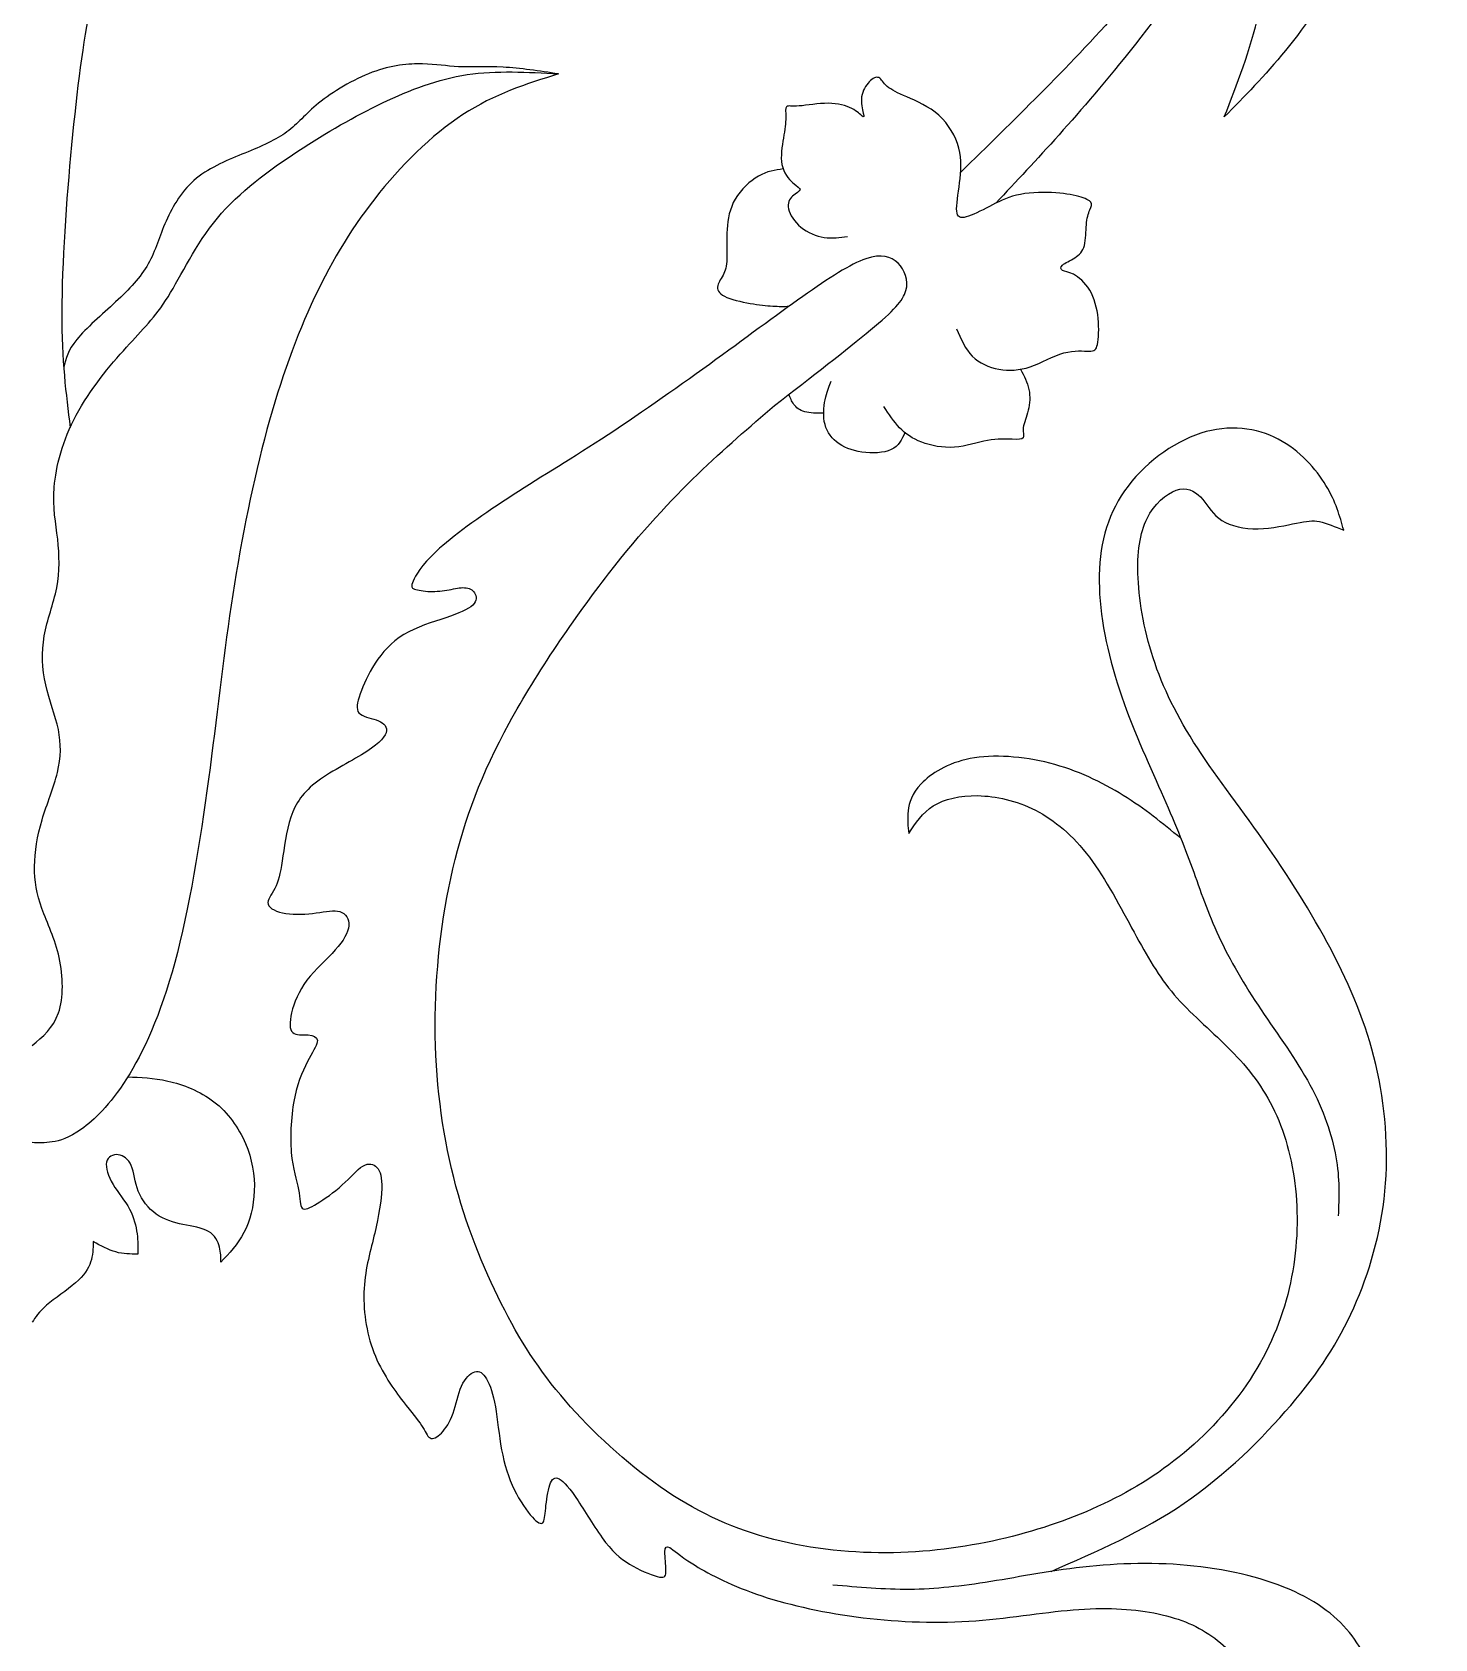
# Model space of a CAD drawing. Extents: x -102 to 99, y -11 to 187.
# Drawn here: x -9.33 to 16.19, y 65.07 to 94.29 of the extents above; entities that cross this region are included whole.
import ezdxf

# ---------------------------------------------------------------- set-up
doc = ezdxf.new("R2010")
doc.units = 0
doc.header["$MEASUREMENT"] = 0
doc.layers.add('LAYER_1', color=7, linetype='CONTINUOUS')

msp = doc.modelspace()

# ---------------------------------------------------------------- linework, layer by layer
at = {"layer": 'LAYER_1'}
for points, knots in [([(9.7331, 113.8949), (10.416, 113.578), (11.099, 113.261), (11.8025, 112.7569), (11.8025, 112.7569), (12.5059, 112.2529), (13.23, 111.5617), (13.827, 110.7884), (13.827, 110.7884), (14.4241, 110.015), (14.8943, 109.1593), (15.2281, 108.3248), (15.2281, 108.3248), (15.5619, 107.4903), (15.7594, 106.6769), (15.9075, 105.833), (15.9075, 105.833), (16.0556, 104.9892), (16.1542, 104.1147), (16.1731, 103.1815), (16.1731, 103.1815), (16.1919, 102.2482), (16.1308, 101.2562), (15.9992, 100.3465), (15.9992, 100.3465), (15.8675, 99.4367), (15.6653, 98.6093), (15.4279, 97.8241), (15.4279, 97.8241), (15.1905, 97.039), (14.9178, 96.2961), (14.584, 95.6426), (14.584, 95.6426), (14.2502, 94.9891), (13.8552, 94.4249), (13.4745, 93.9571), (13.4745, 93.9571), (13.0936, 93.4893), (12.7269, 93.1179), (12.3602, 92.7465), (12.3602, 92.7465), (12.5953, 93.3483), (12.8304, 93.9501), (12.9902, 94.6365), (12.9902, 94.6365), (13.15, 95.3229), (13.2347, 96.094), (13.3922, 96.8791), (13.3922, 96.8791), (13.5497, 97.6642), (13.78, 98.4635), (14.0692, 99.2157), (14.0692, 99.2157), (14.3584, 99.968), (14.7063, 100.6732), (14.9506, 101.3126), (14.9506, 101.3126), (15.1952, 101.952), (15.3363, 102.5256), (15.4114, 103.1226), (15.4114, 103.1226), (15.4866, 103.7197), (15.4961, 104.3403), (15.5055, 104.9609)], [0, 0, 0, 0, 0.0588235, 0.0588235, 0.0588235, 0.0588235, 0.1176471, 0.1176471, 0.1176471, 0.1176471, 0.1764706, 0.1764706, 0.1764706, 0.1764706, 0.2352941, 0.2352941, 0.2352941, 0.2352941, 0.2941176, 0.2941176, 0.2941176, 0.2941176, 0.3529412, 0.3529412, 0.3529412, 0.3529412, 0.4117647, 0.4117647, 0.4117647, 0.4117647, 0.4705882, 0.4705882, 0.4705882, 0.4705882, 0.5294118, 0.5294118, 0.5294118, 0.5294118, 0.5882353, 0.5882353, 0.5882353, 0.5882353, 0.6470588, 0.6470588, 0.6470588, 0.6470588, 0.7058824, 0.7058824, 0.7058824, 0.7058824, 0.7647059, 0.7647059, 0.7647059, 0.7647059, 0.8235294, 0.8235294, 0.8235294, 0.8235294, 0.8823529, 0.8823529, 0.8823529, 0.8823529, 1, 1, 1, 1]), ([(8.9098, 104.2879), (9.2137, 104.0961), (9.5178, 103.9044), (9.9166, 103.7544), (9.9166, 103.7544), (10.3153, 103.6044), (10.809, 103.4962), (11.2932, 103.5292), (11.2932, 103.5292), (11.7775, 103.5621), (12.2524, 103.736), (12.6003, 103.9758), (12.6003, 103.9758), (12.9482, 104.2156), (13.1692, 104.5212), (13.3196, 104.8973), (13.3196, 104.8973), (13.4701, 105.2734), (13.55, 105.72), (13.5336, 106.0938), (13.5336, 106.0938), (13.5171, 106.4675), (13.4042, 106.7685), (13.3197, 106.9142), (13.3197, 106.9142), (13.235, 107.06), (13.1785, 107.0506), (13.1457, 106.9753), (13.1457, 106.9753), (13.1127, 106.9001), (13.1033, 106.7591), (13.0469, 106.6133), (13.0469, 106.6133), (12.9905, 106.4676), (12.8871, 106.3171), (12.6943, 106.2137), (12.6943, 106.2137), (12.5016, 106.1103), (12.2194, 106.0538), (11.9186, 106.1643), (11.9186, 106.1643), (11.6177, 106.2748), (11.298, 106.5522), (10.9195, 106.9142), (10.9195, 106.9142), (10.5411, 107.2762), (10.1037, 107.7229), (9.6243, 108.1107), (9.6243, 108.1107), (9.1447, 108.4986), (8.6228, 108.8277), (8.0258, 109.0651), (8.0258, 109.0651), (7.4287, 109.3025), (6.7564, 109.4483), (6.1146, 109.5235), (6.1146, 109.5235), (5.4729, 109.5987), (4.8617, 109.6035), (4.2293, 109.5094), (4.2293, 109.5094), (3.597, 109.4154), (2.9435, 109.2226), (2.3347, 108.9335), (2.3347, 108.9335), (1.7259, 108.6444), (1.1617, 108.2588), (0.6703, 107.8169), (0.6703, 107.8169), (0.1791, 107.3749), (-0.2394, 106.8766), (-0.5708, 106.3665), (-0.5708, 106.3665), (-0.9022, 105.8564), (-1.1468, 105.3345), (-1.3325, 104.8103), (-1.3325, 104.8103), (-1.5181, 104.2861), (-1.6451, 103.7596), (-1.7015, 103.1977), (-1.7015, 103.1977), (-1.758, 102.6359), (-1.7438, 102.0388), (-1.6616, 101.4441), (-1.6616, 101.4441), (-1.5793, 100.8493), (-1.4289, 100.257), (-1.2102, 99.6834), (-1.2102, 99.6834), (-0.9916, 99.1098), (-0.7049, 98.555), (-0.3757, 98.0825), (-0.3757, 98.0825), (-0.0466, 97.61), (0.3248, 97.2198), (0.7267, 96.8696), (0.7267, 96.8696), (1.1287, 96.5193), (1.5613, 96.209), (1.9985, 95.9551), (1.9985, 95.9551), (2.4357, 95.7012), (2.8777, 95.5038), (3.4301, 95.365), (3.4301, 95.365), (3.9825, 95.2264), (4.6454, 95.1465), (5.2213, 95.1042), (5.2213, 95.1042), (5.7973, 95.0619), (6.2863, 95.0571), (6.8269, 95.0971), (6.8269, 95.0971), (7.3676, 95.137), (7.96, 95.2217), (8.6487, 95.445), (8.6487, 95.445), (9.3375, 95.6684), (10.1227, 96.0304), (10.7597, 96.4065), (10.7597, 96.4065), (11.3967, 96.7826), (11.8857, 97.1728), (12.2994, 97.5536), (12.2994, 97.5536), (12.7131, 97.9344), (13.0517, 98.3059), (13.3901, 98.6773), (13.3901, 98.6773), (12.9435, 98.0144), (12.4968, 97.3515), (12.0079, 96.6792), (12.0079, 96.6792), (11.5189, 96.0068), (10.9876, 95.3251), (10.4799, 94.7351), (10.4799, 94.7351), (9.9722, 94.1451), (9.4879, 93.6467), (9.006, 93.1628), (9.006, 93.1628), (8.524, 92.6788), (8.0444, 92.2092), (7.5648, 91.7397)], [0, 0, 0, 0, 0.027027, 0.027027, 0.027027, 0.027027, 0.0540541, 0.0540541, 0.0540541, 0.0540541, 0.0810811, 0.0810811, 0.0810811, 0.0810811, 0.1081081, 0.1081081, 0.1081081, 0.1081081, 0.1351351, 0.1351351, 0.1351351, 0.1351351, 0.1621622, 0.1621622, 0.1621622, 0.1621622, 0.1891892, 0.1891892, 0.1891892, 0.1891892, 0.2162162, 0.2162162, 0.2162162, 0.2162162, 0.2432432, 0.2432432, 0.2432432, 0.2432432, 0.2702703, 0.2702703, 0.2702703, 0.2702703, 0.2972973, 0.2972973, 0.2972973, 0.2972973, 0.3243243, 0.3243243, 0.3243243, 0.3243243, 0.3513514, 0.3513514, 0.3513514, 0.3513514, 0.3783784, 0.3783784, 0.3783784, 0.3783784, 0.4054054, 0.4054054, 0.4054054, 0.4054054, 0.4324324, 0.4324324, 0.4324324, 0.4324324, 0.4594595, 0.4594595, 0.4594595, 0.4594595, 0.4864865, 0.4864865, 0.4864865, 0.4864865, 0.5135135, 0.5135135, 0.5135135, 0.5135135, 0.5405405, 0.5405405, 0.5405405, 0.5405405, 0.5675676, 0.5675676, 0.5675676, 0.5675676, 0.5945946, 0.5945946, 0.5945946, 0.5945946, 0.6216216, 0.6216216, 0.6216216, 0.6216216, 0.6486486, 0.6486486, 0.6486486, 0.6486486, 0.6756757, 0.6756757, 0.6756757, 0.6756757, 0.7027027, 0.7027027, 0.7027027, 0.7027027, 0.7297297, 0.7297297, 0.7297297, 0.7297297, 0.7567568, 0.7567568, 0.7567568, 0.7567568, 0.7837838, 0.7837838, 0.7837838, 0.7837838, 0.8108108, 0.8108108, 0.8108108, 0.8108108, 0.8378378, 0.8378378, 0.8378378, 0.8378378, 0.8648649, 0.8648649, 0.8648649, 0.8648649, 0.8918919, 0.8918919, 0.8918919, 0.8918919, 0.9189189, 0.9189189, 0.9189189, 0.9189189, 0.9459459, 0.9459459, 0.9459459, 0.9459459, 1, 1, 1, 1]), ([(13.7938, 98.4303), (13.3537, 97.7463), (12.9135, 97.0623), (12.3926, 96.3113), (12.3926, 96.3113), (11.8716, 95.5603), (11.2698, 94.7422), (10.7432, 94.0723), (10.7432, 94.0723), (10.2167, 93.4023), (9.7653, 92.8804), (9.3548, 92.4228), (9.3548, 92.4228), (8.9442, 91.9653), (8.5743, 91.5719), (8.2045, 91.1786)], [0, 0, 0, 0, 0.2, 0.2, 0.2, 0.2, 0.4, 0.4, 0.4, 0.4, 0.6, 0.6, 0.6, 0.6, 1, 1, 1, 1]), ([(-8.2969, 96.8957), (-8.1719, 96.8279), (-8.0469, 96.76), (-7.9633, 96.6486), (-7.9633, 96.6486), (-7.8797, 96.5371), (-7.8374, 96.382), (-7.8985, 96.1023), (-7.8985, 96.1023), (-7.9596, 95.8225), (-8.1241, 95.4182), (-8.2628, 94.7764), (-8.2628, 94.7764), (-8.4016, 94.1347), (-8.5144, 93.2555), (-8.6108, 92.24), (-8.6108, 92.24), (-8.7072, 91.2245), (-8.7871, 90.0726), (-8.7886, 89.1934), (-8.7886, 89.1934), (-8.7902, 88.3141), (-8.7134, 87.7073), (-8.6367, 87.1007)], [0, 0, 0, 0, 0.1428571, 0.1428571, 0.1428571, 0.1428571, 0.2857143, 0.2857143, 0.2857143, 0.2857143, 0.4285714, 0.4285714, 0.4285714, 0.4285714, 0.5714286, 0.5714286, 0.5714286, 0.5714286, 0.7142857, 0.7142857, 0.7142857, 0.7142857, 1, 1, 1, 1]), ([(-9.3288, 75.8567), (-9.1361, 76.0165), (-8.9432, 76.1764), (-8.8492, 76.4514), (-8.8492, 76.4514), (-8.7552, 76.7264), (-8.7599, 77.1167), (-8.8351, 77.4575), (-8.8351, 77.4575), (-8.9104, 77.7984), (-9.0562, 78.0898), (-9.1502, 78.3531), (-9.1502, 78.3531), (-9.2442, 78.6164), (-9.2865, 78.8515), (-9.2842, 79.1148), (-9.2842, 79.1148), (-9.2818, 79.3781), (-9.2347, 79.6695), (-9.1478, 79.9634), (-9.1478, 79.9634), (-9.0608, 80.2572), (-8.9338, 80.5534), (-8.868, 80.8261), (-8.868, 80.8261), (-8.8022, 81.0988), (-8.7975, 81.348), (-8.8516, 81.6066), (-8.8516, 81.6066), (-8.9056, 81.8651), (-9.0185, 82.1331), (-9.082, 82.4199), (-9.082, 82.4199), (-9.1454, 82.7067), (-9.1596, 83.0123), (-9.1078, 83.3085), (-9.1078, 83.3085), (-9.0561, 83.6047), (-8.9386, 83.8915), (-8.8822, 84.1853), (-8.8822, 84.1853), (-8.8257, 84.4792), (-8.8305, 84.78), (-8.8633, 85.0692), (-8.8633, 85.0692), (-8.8963, 85.3583), (-8.9574, 85.6357), (-8.9268, 86.0118), (-8.9268, 86.0118), (-8.8963, 86.3879), (-8.774, 86.8628), (-8.5272, 87.3235), (-8.5272, 87.3235), (-8.2804, 87.7843), (-7.909, 88.2309), (-7.6128, 88.5577), (-7.6128, 88.5577), (-7.3166, 88.8844), (-7.0955, 89.0913), (-6.8558, 89.4768), (-6.8558, 89.4768), (-6.616, 89.8623), (-6.3575, 90.4265), (-5.9578, 90.906), (-5.9578, 90.906), (-5.5582, 91.3856), (-5.0176, 91.7806), (-4.4934, 92.1237), (-4.4934, 92.1237), (-3.9691, 92.467), (-3.4613, 92.7584), (-2.956, 93.0005), (-2.956, 93.0005), (-2.4506, 93.2427), (-1.9475, 93.4354), (-1.4139, 93.5153), (-1.4139, 93.5153), (-0.8803, 93.5953), (-0.316, 93.5624), (0.2481, 93.5294), (0.2481, 93.5294), (-0.3349, 93.3461), (-0.9179, 93.1628), (-1.4914, 92.789), (-1.4914, 92.789), (-2.065, 92.4152), (-2.6292, 91.8511), (-3.0946, 91.2587), (-3.0946, 91.2587), (-3.5602, 90.6663), (-3.9268, 90.0457), (-4.2512, 89.3334), (-4.2512, 89.3334), (-4.5756, 88.6211), (-4.8577, 87.8172), (-5.1021, 86.8863), (-5.1021, 86.8863), (-5.3466, 85.9554), (-5.5536, 84.8976), (-5.7087, 83.8657), (-5.7087, 83.8657), (-5.8638, 82.8337), (-5.9673, 81.8275), (-6.12, 80.7015), (-6.12, 80.7015), (-6.2729, 79.5755), (-6.4751, 78.3297), (-6.7335, 77.3682), (-6.7335, 77.3682), (-6.9921, 76.4067), (-7.3072, 75.7298), (-7.6104, 75.2526), (-7.6104, 75.2526), (-7.9136, 74.7753), (-8.2051, 74.498), (-8.4331, 74.3358), (-8.4331, 74.3358), (-8.6611, 74.1736), (-8.8258, 74.1266), (-8.9645, 74.1054), (-8.9645, 74.1054), (-9.1031, 74.0843), (-9.216, 74.089), (-9.3288, 74.0936)], [0, 0, 0, 0, 0.03125, 0.03125, 0.03125, 0.03125, 0.0625, 0.0625, 0.0625, 0.0625, 0.09375, 0.09375, 0.09375, 0.09375, 0.125, 0.125, 0.125, 0.125, 0.15625, 0.15625, 0.15625, 0.15625, 0.1875, 0.1875, 0.1875, 0.1875, 0.21875, 0.21875, 0.21875, 0.21875, 0.25, 0.25, 0.25, 0.25, 0.28125, 0.28125, 0.28125, 0.28125, 0.3125, 0.3125, 0.3125, 0.3125, 0.34375, 0.34375, 0.34375, 0.34375, 0.375, 0.375, 0.375, 0.375, 0.40625, 0.40625, 0.40625, 0.40625, 0.4375, 0.4375, 0.4375, 0.4375, 0.46875, 0.46875, 0.46875, 0.46875, 0.5, 0.5, 0.5, 0.5, 0.53125, 0.53125, 0.53125, 0.53125, 0.5625, 0.5625, 0.5625, 0.5625, 0.59375, 0.59375, 0.59375, 0.59375, 0.625, 0.625, 0.625, 0.625, 0.65625, 0.65625, 0.65625, 0.65625, 0.6875, 0.6875, 0.6875, 0.6875, 0.71875, 0.71875, 0.71875, 0.71875, 0.75, 0.75, 0.75, 0.75, 0.78125, 0.78125, 0.78125, 0.78125, 0.8125, 0.8125, 0.8125, 0.8125, 0.84375, 0.84375, 0.84375, 0.84375, 0.875, 0.875, 0.875, 0.875, 0.90625, 0.90625, 0.90625, 0.90625, 0.9375, 0.9375, 0.9375, 0.9375, 1, 1, 1, 1]), ([(0.2481, 93.5294), (-0.101, 93.5823), (-0.4501, 93.6352), (-0.7611, 93.6522), (-0.7611, 93.6522), (-1.072, 93.6693), (-1.3446, 93.6504), (-1.5703, 93.6598), (-1.5703, 93.6598), (-1.7959, 93.6693), (-1.9747, 93.7069), (-2.2238, 93.7116), (-2.2238, 93.7116), (-2.473, 93.7163), (-2.7927, 93.688), (-3.1406, 93.5587), (-3.1406, 93.5587), (-3.4885, 93.4295), (-3.8647, 93.1991), (-4.1161, 92.9969), (-4.1161, 92.9969), (-4.3677, 92.7947), (-4.4947, 92.6208), (-4.6921, 92.4751), (-4.6921, 92.4751), (-4.8895, 92.3293), (-5.1575, 92.2118), (-5.4561, 92.0896), (-5.4561, 92.0896), (-5.7546, 91.9673), (-6.0837, 91.8404), (-6.3376, 91.6311), (-6.3376, 91.6311), (-6.5915, 91.4219), (-6.7701, 91.1305), (-6.8923, 90.853), (-6.8923, 90.853), (-7.0146, 90.5757), (-7.0804, 90.3124), (-7.2167, 90.0726), (-7.2167, 90.0726), (-7.3531, 89.8329), (-7.56, 89.6166), (-7.8091, 89.3839), (-7.8091, 89.3839), (-8.0583, 89.1512), (-8.3498, 88.9019), (-8.5143, 88.701), (-8.5143, 88.701), (-8.6789, 88.5001), (-8.7164, 88.3473), (-8.7539, 88.1947)], [0, 0, 0, 0, 0.0714286, 0.0714286, 0.0714286, 0.0714286, 0.1428571, 0.1428571, 0.1428571, 0.1428571, 0.2142857, 0.2142857, 0.2142857, 0.2142857, 0.2857143, 0.2857143, 0.2857143, 0.2857143, 0.3571429, 0.3571429, 0.3571429, 0.3571429, 0.4285714, 0.4285714, 0.4285714, 0.4285714, 0.5, 0.5, 0.5, 0.5, 0.5714286, 0.5714286, 0.5714286, 0.5714286, 0.6428571, 0.6428571, 0.6428571, 0.6428571, 0.7142857, 0.7142857, 0.7142857, 0.7142857, 0.7857143, 0.7857143, 0.7857143, 0.7857143, 0.8571429, 0.8571429, 0.8571429, 0.8571429, 1, 1, 1, 1]), ([(7.4874, 88.8959), (7.5673, 88.7103), (7.6473, 88.5245), (7.7753, 88.3952), (7.7753, 88.3952), (7.9035, 88.2659), (8.0798, 88.1931), (8.2608, 88.1601), (8.2608, 88.1601), (8.4418, 88.1272), (8.6276, 88.1343), (8.8297, 88.2025), (8.8297, 88.2025), (9.0318, 88.2706), (9.2505, 88.3999), (9.4432, 88.454), (9.4432, 88.454), (9.6359, 88.5081), (9.8029, 88.4869), (9.9016, 88.4869), (9.9016, 88.4869), (10.0003, 88.4869), (10.031, 88.5081), (10.052, 88.6102), (10.052, 88.6102), (10.0732, 88.7126), (10.085, 88.896), (10.0661, 89.0816), (10.0661, 89.0816), (10.0474, 89.2673), (9.9979, 89.4554), (9.9134, 89.5976), (9.9134, 89.5976), (9.8288, 89.7399), (9.7088, 89.8363), (9.616, 89.8844), (9.616, 89.8844), (9.5232, 89.9326), (9.4573, 89.9326), (9.4197, 89.9526), (9.4197, 89.9526), (9.3821, 89.9725), (9.3726, 90.0125), (9.4173, 90.0525), (9.4173, 90.0525), (9.462, 90.0924), (9.5608, 90.1324), (9.6418, 90.1853), (9.6418, 90.1853), (9.723, 90.2382), (9.7864, 90.3041), (9.8158, 90.411), (9.8158, 90.411), (9.8453, 90.5179), (9.8405, 90.6661), (9.851, 90.7848), (9.851, 90.7848), (9.8616, 90.9035), (9.8875, 90.9928), (9.9122, 91.0562), (9.9122, 91.0562), (9.9369, 91.1198), (9.9604, 91.1574), (9.9346, 91.1938), (9.9346, 91.1938), (9.9087, 91.2302), (9.8334, 91.2655), (9.7124, 91.2984), (9.7124, 91.2984), (9.5914, 91.3313), (9.4244, 91.3619), (9.2199, 91.3713), (9.2199, 91.3713), (9.0154, 91.3807), (8.7732, 91.3689), (8.5793, 91.3231), (8.5793, 91.3231), (8.3854, 91.2772), (8.2397, 91.1973), (8.0869, 91.1174), (8.0869, 91.1174), (7.9341, 91.0375), (7.7742, 90.9575), (7.6661, 90.9281), (7.6661, 90.9281), (7.558, 90.8987), (7.5015, 90.9199), (7.4921, 91.0315), (7.4921, 91.0315), (7.4827, 91.1432), (7.5203, 91.3454), (7.5462, 91.551), (7.5462, 91.551), (7.572, 91.7567), (7.5862, 91.966), (7.5298, 92.181), (7.5298, 92.181), (7.4733, 92.3961), (7.3463, 92.6172), (7.1677, 92.777), (7.1677, 92.777), (6.989, 92.9369), (6.7586, 93.0355), (6.5871, 93.1108), (6.5871, 93.1108), (6.4155, 93.186), (6.3026, 93.2377), (6.2298, 93.3012), (6.2298, 93.3012), (6.1569, 93.3647), (6.124, 93.4399), (6.0758, 93.4611), (6.0758, 93.4611), (6.0276, 93.4823), (5.9641, 93.4493), (5.9018, 93.3846), (5.9018, 93.3846), (5.8395, 93.32), (5.7784, 93.2236), (5.7631, 93.1143), (5.7631, 93.1143), (5.7478, 93.0051), (5.7785, 92.8828), (5.7925, 92.8158), (5.7925, 92.8158), (5.8067, 92.7488), (5.8043, 92.737), (5.7737, 92.7617), (5.7737, 92.7617), (5.7431, 92.7864), (5.6844, 92.8475), (5.5821, 92.8993), (5.5821, 92.8993), (5.4799, 92.951), (5.3341, 92.9933), (5.1554, 92.9944), (5.1554, 92.9944), (4.9769, 92.9956), (4.7652, 92.9556), (4.6266, 92.9463), (4.6266, 92.9463), (4.4879, 92.9369), (4.422, 92.958), (4.3962, 92.9321), (4.3962, 92.9321), (4.3703, 92.9063), (4.3845, 92.8334), (4.3833, 92.7359), (4.3833, 92.7359), (4.3821, 92.6383), (4.3656, 92.516), (4.3409, 92.3633), (4.3409, 92.3633), (4.3163, 92.2105), (4.2833, 92.0271), (4.3127, 91.879), (4.3127, 91.879), (4.3421, 91.731), (4.4338, 91.618), (4.5102, 91.5488), (4.5102, 91.5488), (4.5866, 91.4794), (4.6477, 91.4536), (4.6419, 91.4242), (4.6419, 91.4242), (4.636, 91.3948), (4.5631, 91.3619), (4.5067, 91.3079), (4.5067, 91.3079), (4.4503, 91.2538), (4.4103, 91.1785), (4.4325, 91.0751), (4.4325, 91.0751), (4.4549, 90.9717), (4.5395, 90.84), (4.6594, 90.7413), (4.6594, 90.7413), (4.7793, 90.6425), (4.9345, 90.5767), (5.0814, 90.5544), (5.0814, 90.5544), (5.2284, 90.5321), (5.367, 90.5532), (5.5057, 90.5743)], [0, 0, 0, 0, 0.0212766, 0.0212766, 0.0212766, 0.0212766, 0.0425532, 0.0425532, 0.0425532, 0.0425532, 0.0638298, 0.0638298, 0.0638298, 0.0638298, 0.0851064, 0.0851064, 0.0851064, 0.0851064, 0.106383, 0.106383, 0.106383, 0.106383, 0.1276596, 0.1276596, 0.1276596, 0.1276596, 0.1489362, 0.1489362, 0.1489362, 0.1489362, 0.1702128, 0.1702128, 0.1702128, 0.1702128, 0.1914894, 0.1914894, 0.1914894, 0.1914894, 0.212766, 0.212766, 0.212766, 0.212766, 0.2340426, 0.2340426, 0.2340426, 0.2340426, 0.2553191, 0.2553191, 0.2553191, 0.2553191, 0.2765957, 0.2765957, 0.2765957, 0.2765957, 0.2978723, 0.2978723, 0.2978723, 0.2978723, 0.3191489, 0.3191489, 0.3191489, 0.3191489, 0.3404255, 0.3404255, 0.3404255, 0.3404255, 0.3617021, 0.3617021, 0.3617021, 0.3617021, 0.3829787, 0.3829787, 0.3829787, 0.3829787, 0.4042553, 0.4042553, 0.4042553, 0.4042553, 0.4255319, 0.4255319, 0.4255319, 0.4255319, 0.4468085, 0.4468085, 0.4468085, 0.4468085, 0.4680851, 0.4680851, 0.4680851, 0.4680851, 0.4893617, 0.4893617, 0.4893617, 0.4893617, 0.5106383, 0.5106383, 0.5106383, 0.5106383, 0.5319149, 0.5319149, 0.5319149, 0.5319149, 0.5531915, 0.5531915, 0.5531915, 0.5531915, 0.5744681, 0.5744681, 0.5744681, 0.5744681, 0.5957447, 0.5957447, 0.5957447, 0.5957447, 0.6170213, 0.6170213, 0.6170213, 0.6170213, 0.6382979, 0.6382979, 0.6382979, 0.6382979, 0.6595745, 0.6595745, 0.6595745, 0.6595745, 0.6808511, 0.6808511, 0.6808511, 0.6808511, 0.7021277, 0.7021277, 0.7021277, 0.7021277, 0.7234043, 0.7234043, 0.7234043, 0.7234043, 0.7446809, 0.7446809, 0.7446809, 0.7446809, 0.7659574, 0.7659574, 0.7659574, 0.7659574, 0.787234, 0.787234, 0.787234, 0.787234, 0.8085106, 0.8085106, 0.8085106, 0.8085106, 0.8297872, 0.8297872, 0.8297872, 0.8297872, 0.8510638, 0.8510638, 0.8510638, 0.8510638, 0.8723404, 0.8723404, 0.8723404, 0.8723404, 0.893617, 0.893617, 0.893617, 0.893617, 0.9148936, 0.9148936, 0.9148936, 0.9148936, 0.9361702, 0.9361702, 0.9361702, 0.9361702, 0.9574468, 0.9574468, 0.9574468, 0.9574468, 1, 1, 1, 1]), ([(4.3346, 91.8013), (4.189, 91.7802), (4.0435, 91.759), (3.8872, 91.671), (3.8872, 91.671), (3.731, 91.5828), (3.564, 91.4277), (3.4629, 91.2538), (3.4629, 91.2538), (3.3618, 91.0798), (3.3266, 90.887), (3.3148, 90.7037), (3.3148, 90.7037), (3.3031, 90.5203), (3.3149, 90.3463), (3.3125, 90.2112), (3.3125, 90.2112), (3.3101, 90.0761), (3.2937, 89.9797), (3.2561, 89.8974), (3.2561, 89.8974), (3.2185, 89.8151), (3.1597, 89.7468), (3.1444, 89.6787), (3.1444, 89.6787), (3.1291, 89.6106), (3.1574, 89.5424), (3.2678, 89.486), (3.2678, 89.486), (3.3783, 89.4295), (3.5711, 89.3848), (3.7345, 89.3555), (3.7345, 89.3555), (3.8978, 89.3262), (4.0318, 89.312), (4.1446, 89.3058), (4.1446, 89.3058), (4.2574, 89.2996), (4.3488, 89.3012), (4.4404, 89.3029)], [0, 0, 0, 0, 0.0909091, 0.0909091, 0.0909091, 0.0909091, 0.1818182, 0.1818182, 0.1818182, 0.1818182, 0.2727273, 0.2727273, 0.2727273, 0.2727273, 0.3636364, 0.3636364, 0.3636364, 0.3636364, 0.4545455, 0.4545455, 0.4545455, 0.4545455, 0.5454545, 0.5454545, 0.5454545, 0.5454545, 0.6363636, 0.6363636, 0.6363636, 0.6363636, 0.7272727, 0.7272727, 0.7272727, 0.7272727, 0.8181818, 0.8181818, 0.8181818, 0.8181818, 1, 1, 1, 1]), ([(4.18, 87.4996), (4.8429, 88.0121), (5.5058, 88.5246), (5.9242, 88.8724), (5.9242, 88.8724), (6.3426, 89.2204), (6.5166, 89.4038), (6.5683, 89.5894), (6.5683, 89.5894), (6.6201, 89.7751), (6.5495, 89.9632), (6.4249, 90.0855), (6.4249, 90.0855), (6.3004, 90.2077), (6.1217, 90.2641), (5.8396, 90.1677), (5.8396, 90.1677), (5.5575, 90.0713), (5.172, 89.8222), (4.6901, 89.4813), (4.6901, 89.4813), (4.2082, 89.1405), (3.6299, 88.7079), (2.9928, 88.2471), (2.9928, 88.2471), (2.3558, 87.7865), (1.66, 87.2974), (1.0323, 86.8884), (1.0323, 86.8884), (0.4046, 86.4794), (-0.1548, 86.1503), (-0.6767, 85.8095), (-0.6767, 85.8095), (-1.1985, 85.4686), (-1.6828, 85.116), (-1.9719, 84.8503), (-1.9719, 84.8503), (-2.261, 84.5847), (-2.355, 84.4061), (-2.3974, 84.305), (-2.3974, 84.305), (-2.4397, 84.2039), (-2.4303, 84.1804), (-2.3715, 84.1593), (-2.3715, 84.1593), (-2.3127, 84.1381), (-2.2046, 84.1193), (-2.0894, 84.1169), (-2.0894, 84.1169), (-1.9743, 84.1145), (-1.852, 84.1287), (-1.7439, 84.1475), (-1.7439, 84.1475), (-1.6358, 84.1663), (-1.5417, 84.1899), (-1.4618, 84.1851), (-1.4618, 84.1851), (-1.3819, 84.1804), (-1.316, 84.1475), (-1.2785, 84.0887), (-1.2785, 84.0887), (-1.2409, 84.03), (-1.2314, 83.9453), (-1.3136, 83.8678), (-1.3136, 83.8678), (-1.396, 83.7902), (-1.5699, 83.7196), (-1.8049, 83.6398), (-1.8049, 83.6398), (-2.0401, 83.5598), (-2.3363, 83.4705), (-2.5666, 83.3318), (-2.5666, 83.3318), (-2.7969, 83.1931), (-2.9616, 83.005), (-3.0885, 82.8099), (-3.0885, 82.8099), (-3.2154, 82.6148), (-3.3048, 82.4127), (-3.3612, 82.2528), (-3.3612, 82.2528), (-3.4176, 82.093), (-3.4411, 81.9754), (-3.3823, 81.9073), (-3.3823, 81.9073), (-3.3236, 81.8391), (-3.1825, 81.8203), (-3.0697, 81.7803), (-3.0697, 81.7803), (-2.9568, 81.7404), (-2.8722, 81.6792), (-2.8816, 81.5852), (-2.8816, 81.5852), (-2.891, 81.4912), (-2.9944, 81.3642), (-3.2389, 81.2068), (-3.2389, 81.2068), (-3.4834, 81.0493), (-3.8689, 80.8612), (-4.1322, 80.6661), (-4.1322, 80.6661), (-4.3955, 80.471), (-4.5365, 80.2688), (-4.6235, 80.0126), (-4.6235, 80.0126), (-4.7104, 79.7563), (-4.7435, 79.446), (-4.7786, 79.2157), (-4.7786, 79.2157), (-4.8139, 78.9853), (-4.8516, 78.8348), (-4.9126, 78.715), (-4.9126, 78.715), (-4.9738, 78.5951), (-5.0584, 78.5057), (-5.0349, 78.4282), (-5.0349, 78.4282), (-5.0114, 78.3506), (-4.8798, 78.2847), (-4.7105, 78.2589), (-4.7105, 78.2589), (-4.5413, 78.233), (-4.3343, 78.2472), (-4.1581, 78.2706), (-4.1581, 78.2706), (-3.9818, 78.2942), (-3.836, 78.3271), (-3.7302, 78.2942), (-3.7302, 78.2942), (-3.6244, 78.2613), (-3.5586, 78.1625), (-3.568, 78.038), (-3.568, 78.038), (-3.5774, 77.9134), (-3.6621, 77.7629), (-3.8125, 77.5961), (-3.8125, 77.5961), (-3.963, 77.4291), (-4.1792, 77.2457), (-4.3297, 77.0459), (-4.3297, 77.0459), (-4.4801, 76.8462), (-4.5648, 76.6298), (-4.6071, 76.4559), (-4.6071, 76.4559), (-4.6494, 76.282), (-4.6494, 76.1503), (-4.5882, 76.0939), (-4.5882, 76.0939), (-4.5272, 76.0375), (-4.4049, 76.0563), (-4.3085, 76.0516), (-4.3085, 76.0516), (-4.2121, 76.0469), (-4.1416, 76.0187), (-4.1393, 75.9529), (-4.1393, 75.9529), (-4.1369, 75.887), (-4.2027, 75.7836), (-4.2897, 75.6214), (-4.2897, 75.6214), (-4.3767, 75.4592), (-4.4849, 75.2382), (-4.5507, 74.9279), (-4.5507, 74.9279), (-4.6164, 74.6176), (-4.6399, 74.2179), (-4.6141, 73.9148), (-4.6141, 73.9148), (-4.5882, 73.6116), (-4.513, 73.4046), (-4.4801, 73.2378), (-4.4801, 73.2378), (-4.4472, 73.0709), (-4.4566, 72.9439), (-4.4143, 72.9016), (-4.4143, 72.9016), (-4.372, 72.8593), (-4.278, 72.9017), (-4.144, 72.9839), (-4.144, 72.9839), (-4.01, 73.0661), (-3.836, 73.1884), (-3.688, 73.3223), (-3.688, 73.3223), (-3.5399, 73.4563), (-3.4176, 73.6021), (-3.3118, 73.6656), (-3.3118, 73.6656), (-3.2061, 73.7291), (-3.1167, 73.7102), (-3.0556, 73.6421), (-3.0556, 73.6421), (-2.9944, 73.5739), (-2.9615, 73.4563), (-2.9685, 73.2519), (-2.9685, 73.2519), (-2.9756, 73.0474), (-3.0227, 72.7559), (-3.0955, 72.448), (-3.0955, 72.448), (-3.1684, 72.14), (-3.2671, 71.8156), (-3.2883, 71.4418), (-3.2883, 71.4418), (-3.3095, 71.0681), (-3.253, 70.6449), (-3.112, 70.2782), (-3.112, 70.2782), (-2.9709, 69.9115), (-2.7452, 69.6012), (-2.5807, 69.3872), (-2.5807, 69.3872), (-2.4162, 69.1733), (-2.3127, 69.0558), (-2.2446, 68.95), (-2.2446, 68.95), (-2.1765, 68.8443), (-2.1434, 68.7502), (-2.0894, 68.722), (-2.0894, 68.722), (-2.0353, 68.6937), (-1.9601, 68.7314), (-1.8826, 68.8113), (-1.8826, 68.8113), (-1.8049, 68.8913), (-1.725, 69.0135), (-1.6687, 69.171), (-1.6687, 69.171), (-1.6123, 69.3285), (-1.5793, 69.5212), (-1.5158, 69.6646), (-1.5158, 69.6646), (-1.4524, 69.808), (-1.3584, 69.9021), (-1.2761, 69.9255), (-1.2761, 69.9255), (-1.1938, 69.9491), (-1.1232, 69.9021), (-1.0598, 69.794), (-1.0598, 69.794), (-0.9963, 69.6858), (-0.9399, 69.5166), (-0.8999, 69.2886), (-0.8999, 69.2886), (-0.86, 69.0605), (-0.8365, 68.7737), (-0.7871, 68.5081), (-0.7871, 68.5081), (-0.7377, 68.2425), (-0.6626, 67.9979), (-0.5591, 67.7841), (-0.5591, 67.7841), (-0.4557, 67.5702), (-0.324, 67.3867), (-0.2276, 67.281), (-0.2276, 67.281), (-0.1313, 67.1753), (-0.0701, 67.147), (-0.0373, 67.1799), (-0.0373, 67.1799), (-0.0043, 67.2128), (0.0004, 67.3069), (0.0145, 67.4432), (0.0145, 67.4432), (0.0286, 67.5796), (0.0521, 67.7582), (0.0897, 67.8687), (0.0897, 67.8687), (0.1273, 67.9792), (0.179, 68.0215), (0.2613, 67.9769), (0.2613, 67.9769), (0.3436, 67.9322), (0.4564, 67.8005), (0.6045, 67.5772), (0.6045, 67.5772), (0.7526, 67.3539), (0.936, 67.0389), (1.1052, 66.8226), (1.1052, 66.8226), (1.2744, 66.6063), (1.4296, 66.4888), (1.6059, 66.3901), (1.6059, 66.3901), (1.7822, 66.2914), (1.9797, 66.2114), (2.0855, 66.1926), (2.0855, 66.1926), (2.1912, 66.1738), (2.2054, 66.2161), (2.203, 66.3125), (2.203, 66.3125), (2.2006, 66.4089), (2.1819, 66.5594), (2.1841, 66.6486), (2.1841, 66.6486), (2.1865, 66.738), (2.21, 66.7662), (2.2736, 66.7286), (2.2736, 66.7286), (2.337, 66.691), (2.4404, 66.5875), (2.6896, 66.4301), (2.6896, 66.4301), (2.9388, 66.2725), (3.3337, 66.061), (3.8485, 65.8823), (3.8485, 65.8823), (4.3633, 65.7037), (4.998, 65.5579), (5.6656, 65.4686), (5.6656, 65.4686), (6.3332, 65.3793), (7.0338, 65.3464), (7.7107, 65.3886), (7.7107, 65.3886), (8.3878, 65.4309), (9.0413, 65.5485), (9.6101, 65.5955), (9.6101, 65.5955), (10.179, 65.6425), (10.6633, 65.619), (11.0793, 65.5391), (11.0793, 65.5391), (11.4954, 65.4592), (11.8433, 65.3228), (12.1325, 65.1184), (12.1325, 65.1184), (12.4216, 64.9138), (12.652, 64.6411), (12.9035, 64.4367), (12.9035, 64.4367), (13.1551, 64.2322), (13.4278, 64.0957), (13.6793, 63.997), (13.6793, 63.997), (13.9308, 63.8983), (14.1612, 63.8372), (14.3539, 63.7056), (14.3539, 63.7056), (14.5467, 63.5739), (14.7018, 63.3717), (14.7912, 63.1837), (14.7912, 63.1837), (14.8805, 62.9956), (14.904, 62.8216), (14.9534, 62.7606), (14.9534, 62.7606), (15.0027, 62.6994), (15.0779, 62.7512), (15.1273, 62.9627), (15.1273, 62.9627), (15.1767, 63.1743), (15.2002, 63.5457), (15.1555, 63.9171), (15.1555, 63.9171), (15.1109, 64.2886), (14.998, 64.66), (14.7747, 64.9985), (14.7747, 64.9985), (14.5514, 65.3369), (14.2176, 65.6425), (13.7309, 65.8823), (13.7309, 65.8823), (13.2443, 66.1221), (12.6049, 66.2961), (11.935, 66.3783), (11.935, 66.3783), (11.265, 66.4606), (10.5645, 66.4512), (9.9111, 66.3854), (9.9111, 66.3854), (9.2575, 66.3196), (8.651, 66.1973), (8.1127, 66.1103), (8.1127, 66.1103), (7.5744, 66.0234), (7.1043, 65.9716), (6.6365, 65.9669), (6.6365, 65.9669), (6.1687, 65.9623), (5.7032, 66.0045), (5.2378, 66.0468)], [0, 0, 0, 0, 0.0103093, 0.0103093, 0.0103093, 0.0103093, 0.0206186, 0.0206186, 0.0206186, 0.0206186, 0.0309278, 0.0309278, 0.0309278, 0.0309278, 0.0412371, 0.0412371, 0.0412371, 0.0412371, 0.0515464, 0.0515464, 0.0515464, 0.0515464, 0.0618557, 0.0618557, 0.0618557, 0.0618557, 0.0721649, 0.0721649, 0.0721649, 0.0721649, 0.0824742, 0.0824742, 0.0824742, 0.0824742, 0.0927835, 0.0927835, 0.0927835, 0.0927835, 0.1030928, 0.1030928, 0.1030928, 0.1030928, 0.1134021, 0.1134021, 0.1134021, 0.1134021, 0.1237113, 0.1237113, 0.1237113, 0.1237113, 0.1340206, 0.1340206, 0.1340206, 0.1340206, 0.1443299, 0.1443299, 0.1443299, 0.1443299, 0.1546392, 0.1546392, 0.1546392, 0.1546392, 0.1649485, 0.1649485, 0.1649485, 0.1649485, 0.1752577, 0.1752577, 0.1752577, 0.1752577, 0.185567, 0.185567, 0.185567, 0.185567, 0.1958763, 0.1958763, 0.1958763, 0.1958763, 0.2061856, 0.2061856, 0.2061856, 0.2061856, 0.2164948, 0.2164948, 0.2164948, 0.2164948, 0.2268041, 0.2268041, 0.2268041, 0.2268041, 0.2371134, 0.2371134, 0.2371134, 0.2371134, 0.2474227, 0.2474227, 0.2474227, 0.2474227, 0.257732, 0.257732, 0.257732, 0.257732, 0.2680412, 0.2680412, 0.2680412, 0.2680412, 0.2783505, 0.2783505, 0.2783505, 0.2783505, 0.2886598, 0.2886598, 0.2886598, 0.2886598, 0.2989691, 0.2989691, 0.2989691, 0.2989691, 0.3092784, 0.3092784, 0.3092784, 0.3092784, 0.3195876, 0.3195876, 0.3195876, 0.3195876, 0.3298969, 0.3298969, 0.3298969, 0.3298969, 0.3402062, 0.3402062, 0.3402062, 0.3402062, 0.3505155, 0.3505155, 0.3505155, 0.3505155, 0.3608247, 0.3608247, 0.3608247, 0.3608247, 0.371134, 0.371134, 0.371134, 0.371134, 0.3814433, 0.3814433, 0.3814433, 0.3814433, 0.3917526, 0.3917526, 0.3917526, 0.3917526, 0.4020619, 0.4020619, 0.4020619, 0.4020619, 0.4123711, 0.4123711, 0.4123711, 0.4123711, 0.4226804, 0.4226804, 0.4226804, 0.4226804, 0.4329897, 0.4329897, 0.4329897, 0.4329897, 0.443299, 0.443299, 0.443299, 0.443299, 0.4536082, 0.4536082, 0.4536082, 0.4536082, 0.4639175, 0.4639175, 0.4639175, 0.4639175, 0.4742268, 0.4742268, 0.4742268, 0.4742268, 0.4845361, 0.4845361, 0.4845361, 0.4845361, 0.4948454, 0.4948454, 0.4948454, 0.4948454, 0.5051546, 0.5051546, 0.5051546, 0.5051546, 0.5154639, 0.5154639, 0.5154639, 0.5154639, 0.5257732, 0.5257732, 0.5257732, 0.5257732, 0.5360825, 0.5360825, 0.5360825, 0.5360825, 0.5463918, 0.5463918, 0.5463918, 0.5463918, 0.556701, 0.556701, 0.556701, 0.556701, 0.5670103, 0.5670103, 0.5670103, 0.5670103, 0.5773196, 0.5773196, 0.5773196, 0.5773196, 0.5876289, 0.5876289, 0.5876289, 0.5876289, 0.5979381, 0.5979381, 0.5979381, 0.5979381, 0.6082474, 0.6082474, 0.6082474, 0.6082474, 0.6185567, 0.6185567, 0.6185567, 0.6185567, 0.628866, 0.628866, 0.628866, 0.628866, 0.6391753, 0.6391753, 0.6391753, 0.6391753, 0.6494845, 0.6494845, 0.6494845, 0.6494845, 0.6597938, 0.6597938, 0.6597938, 0.6597938, 0.6701031, 0.6701031, 0.6701031, 0.6701031, 0.6804124, 0.6804124, 0.6804124, 0.6804124, 0.6907216, 0.6907216, 0.6907216, 0.6907216, 0.7010309, 0.7010309, 0.7010309, 0.7010309, 0.7113402, 0.7113402, 0.7113402, 0.7113402, 0.7216495, 0.7216495, 0.7216495, 0.7216495, 0.7319588, 0.7319588, 0.7319588, 0.7319588, 0.742268, 0.742268, 0.742268, 0.742268, 0.7525773, 0.7525773, 0.7525773, 0.7525773, 0.7628866, 0.7628866, 0.7628866, 0.7628866, 0.7731959, 0.7731959, 0.7731959, 0.7731959, 0.7835052, 0.7835052, 0.7835052, 0.7835052, 0.7938144, 0.7938144, 0.7938144, 0.7938144, 0.8041237, 0.8041237, 0.8041237, 0.8041237, 0.814433, 0.814433, 0.814433, 0.814433, 0.8247423, 0.8247423, 0.8247423, 0.8247423, 0.8350515, 0.8350515, 0.8350515, 0.8350515, 0.8453608, 0.8453608, 0.8453608, 0.8453608, 0.8556701, 0.8556701, 0.8556701, 0.8556701, 0.8659794, 0.8659794, 0.8659794, 0.8659794, 0.8762887, 0.8762887, 0.8762887, 0.8762887, 0.8865979, 0.8865979, 0.8865979, 0.8865979, 0.8969072, 0.8969072, 0.8969072, 0.8969072, 0.9072165, 0.9072165, 0.9072165, 0.9072165, 0.9175258, 0.9175258, 0.9175258, 0.9175258, 0.9278351, 0.9278351, 0.9278351, 0.9278351, 0.9381443, 0.9381443, 0.9381443, 0.9381443, 0.9484536, 0.9484536, 0.9484536, 0.9484536, 0.9587629, 0.9587629, 0.9587629, 0.9587629, 0.9690722, 0.9690722, 0.9690722, 0.9690722, 0.9793814, 0.9793814, 0.9793814, 0.9793814, 1, 1, 1, 1]), ([(8.6552, 88.1576), (8.7173, 88.0371), (8.7795, 87.9164), (8.8058, 87.7903), (8.8058, 87.7903), (8.8321, 87.6641), (8.8226, 87.5325), (8.7933, 87.4126), (8.7933, 87.4126), (8.7639, 87.2927), (8.7145, 87.1845), (8.7039, 87.0964), (8.7039, 87.0964), (8.6934, 87.0083), (8.7216, 86.9401), (8.7017, 86.9084), (8.7017, 86.9084), (8.6817, 86.8766), (8.6135, 86.8814), (8.5018, 86.886), (8.5018, 86.886), (8.3901, 86.8907), (8.235, 86.8955), (8.0528, 86.8613), (8.0528, 86.8613), (7.8706, 86.8273), (7.6614, 86.7543), (7.4499, 86.7391), (7.4499, 86.7391), (7.2383, 86.7238), (7.0243, 86.7661), (6.8551, 86.8307), (6.8551, 86.8307), (6.6859, 86.8954), (6.5612, 86.9824), (6.4543, 87.0941), (6.4543, 87.0941), (6.3474, 87.2057), (6.258, 87.342), (6.1687, 87.4784)], [0, 0, 0, 0, 0.0909091, 0.0909091, 0.0909091, 0.0909091, 0.1818182, 0.1818182, 0.1818182, 0.1818182, 0.2727273, 0.2727273, 0.2727273, 0.2727273, 0.3636364, 0.3636364, 0.3636364, 0.3636364, 0.4545455, 0.4545455, 0.4545455, 0.4545455, 0.5454545, 0.5454545, 0.5454545, 0.5454545, 0.6363636, 0.6363636, 0.6363636, 0.6363636, 0.7272727, 0.7272727, 0.7272727, 0.7272727, 0.8181818, 0.8181818, 0.8181818, 0.8181818, 1, 1, 1, 1]), ([(5.072, 87.3584), (4.9462, 87.3584), (4.8204, 87.3585), (4.7271, 87.3843), (4.7271, 87.3843), (4.6336, 87.4102), (4.5726, 87.462), (4.53, 87.519), (4.53, 87.519), (4.4876, 87.576), (4.4636, 87.6383), (4.4398, 87.7005)], [0, 0, 0, 0, 0.25, 0.25, 0.25, 0.25, 0.5, 0.5, 0.5, 0.5, 1, 1, 1, 1]), ([(6.5513, 87.0041), (6.4943, 86.8825), (6.4372, 86.7609), (6.3018, 86.6965), (6.3018, 86.6965), (6.1664, 86.6322), (5.9525, 86.6251), (5.7667, 86.6521), (5.7667, 86.6521), (5.581, 86.6791), (5.4235, 86.7403), (5.306, 86.8355), (5.306, 86.8355), (5.1885, 86.9307), (5.1109, 87.06), (5.0839, 87.2092), (5.0839, 87.2092), (5.0568, 87.3585), (5.0803, 87.5278), (5.1097, 87.6535), (5.1097, 87.6535), (5.139, 87.7793), (5.1744, 87.8615), (5.2096, 87.9438)], [0, 0, 0, 0, 0.1428571, 0.1428571, 0.1428571, 0.1428571, 0.2857143, 0.2857143, 0.2857143, 0.2857143, 0.4285714, 0.4285714, 0.4285714, 0.4285714, 0.5714286, 0.5714286, 0.5714286, 0.5714286, 0.7142857, 0.7142857, 0.7142857, 0.7142857, 1, 1, 1, 1]), ([(11.5684, 79.6285), (11.2402, 79.8968), (10.9117, 80.1651), (10.5219, 80.4074), (10.5219, 80.4074), (10.132, 80.6496), (9.6806, 80.8658), (9.187, 80.9928), (9.187, 80.9928), (8.6934, 81.1197), (8.1574, 81.1573), (7.739, 81.0774), (7.739, 81.0774), (7.3205, 80.9975), (7.0196, 80.8), (6.8457, 80.6191), (6.8457, 80.6191), (6.6718, 80.438), (6.6247, 80.2735), (6.6083, 80.1254), (6.6083, 80.1254), (6.5918, 79.9773), (6.606, 79.8457), (6.62, 79.714), (6.62, 79.714), (6.7423, 79.902), (6.8645, 80.0901), (7.0666, 80.2171), (7.0666, 80.2171), (7.2688, 80.344), (7.5509, 80.4098), (7.8777, 80.4028), (7.8777, 80.4028), (8.2044, 80.3957), (8.5758, 80.3157), (8.9261, 80.1372), (8.9261, 80.1372), (9.2763, 79.9585), (9.6054, 79.6811), (9.9063, 79.2815), (9.9063, 79.2815), (10.2072, 78.8819), (10.4799, 78.36), (10.7196, 77.9181), (10.7196, 77.9181), (10.9594, 77.4762), (11.1664, 77.1141), (11.4508, 76.7827), (11.4508, 76.7827), (11.7352, 76.4512), (12.0972, 76.1503), (12.4192, 75.8306), (12.4192, 75.8306), (12.7413, 75.511), (13.0235, 75.1724), (13.2373, 74.7446), (13.2373, 74.7446), (13.4512, 74.3168), (13.597, 73.7996), (13.6558, 73.2496), (13.6558, 73.2496), (13.7145, 72.6995), (13.6863, 72.1164), (13.5641, 71.5453), (13.5641, 71.5453), (13.4419, 70.974), (13.2256, 70.4146), (12.8941, 69.8856), (12.8941, 69.8856), (12.5626, 69.3567), (12.1161, 68.8583), (11.6294, 68.4516), (11.6294, 68.4516), (11.1429, 68.045), (10.6163, 67.7299), (10.0569, 67.4738), (10.0569, 67.4738), (9.4974, 67.2176), (8.9049, 67.02), (8.2632, 66.8743), (8.2632, 66.8743), (7.6214, 66.7286), (6.9303, 66.6345), (6.2063, 66.6322), (6.2063, 66.6322), (5.4823, 66.6299), (4.7253, 66.7192), (4.0343, 66.912), (4.0343, 66.912), (3.3432, 67.1047), (2.7178, 67.4009), (2.0972, 67.8335), (2.0972, 67.8335), (1.4766, 68.2659), (0.8607, 68.8349), (0.3765, 69.3943), (0.3765, 69.3943), (-0.1077, 69.9537), (-0.4604, 70.5039), (-0.7942, 71.1667), (-0.7942, 71.1667), (-1.128, 71.8297), (-1.443, 72.6054), (-1.6592, 73.4611), (-1.6592, 73.4611), (-1.8755, 74.3167), (-1.993, 75.2524), (-1.9954, 76.2138), (-1.9954, 76.2138), (-1.9978, 77.1752), (-1.8849, 78.1625), (-1.6734, 79.0699), (-1.6734, 79.0699), (-1.4618, 79.9773), (-1.1514, 80.8048), (-0.6484, 81.7239), (-0.6484, 81.7239), (-0.1454, 82.643), (0.5504, 83.6539), (1.1593, 84.4366), (1.1593, 84.4366), (1.7681, 85.2194), (2.2899, 85.7742), (2.7789, 86.2467), (2.7789, 86.2467), (3.2678, 86.7192), (3.7239, 87.1094), (4.18, 87.4996)], [0, 0, 0, 0, 0.030303, 0.030303, 0.030303, 0.030303, 0.0606061, 0.0606061, 0.0606061, 0.0606061, 0.0909091, 0.0909091, 0.0909091, 0.0909091, 0.1212121, 0.1212121, 0.1212121, 0.1212121, 0.1515152, 0.1515152, 0.1515152, 0.1515152, 0.1818182, 0.1818182, 0.1818182, 0.1818182, 0.2121212, 0.2121212, 0.2121212, 0.2121212, 0.2424242, 0.2424242, 0.2424242, 0.2424242, 0.2727273, 0.2727273, 0.2727273, 0.2727273, 0.3030303, 0.3030303, 0.3030303, 0.3030303, 0.3333333, 0.3333333, 0.3333333, 0.3333333, 0.3636364, 0.3636364, 0.3636364, 0.3636364, 0.3939394, 0.3939394, 0.3939394, 0.3939394, 0.4242424, 0.4242424, 0.4242424, 0.4242424, 0.4545455, 0.4545455, 0.4545455, 0.4545455, 0.4848485, 0.4848485, 0.4848485, 0.4848485, 0.5151515, 0.5151515, 0.5151515, 0.5151515, 0.5454545, 0.5454545, 0.5454545, 0.5454545, 0.5757576, 0.5757576, 0.5757576, 0.5757576, 0.6060606, 0.6060606, 0.6060606, 0.6060606, 0.6363636, 0.6363636, 0.6363636, 0.6363636, 0.6666667, 0.6666667, 0.6666667, 0.6666667, 0.6969697, 0.6969697, 0.6969697, 0.6969697, 0.7272727, 0.7272727, 0.7272727, 0.7272727, 0.7575758, 0.7575758, 0.7575758, 0.7575758, 0.7878788, 0.7878788, 0.7878788, 0.7878788, 0.8181818, 0.8181818, 0.8181818, 0.8181818, 0.8484848, 0.8484848, 0.8484848, 0.8484848, 0.8787879, 0.8787879, 0.8787879, 0.8787879, 0.9090909, 0.9090909, 0.9090909, 0.9090909, 0.9393939, 0.9393939, 0.9393939, 0.9393939, 1, 1, 1, 1]), ([(9.2108, 66.2945), (10.0444, 66.6586), (10.8781, 67.0228), (11.631, 67.5362), (11.631, 67.5362), (12.384, 68.0497), (13.0563, 68.7126), (13.5688, 69.3144), (13.5688, 69.3144), (14.0812, 69.9162), (14.4339, 70.4568), (14.7159, 71.0891), (14.7159, 71.0891), (14.998, 71.7215), (15.2096, 72.4456), (15.2825, 73.2096), (15.2825, 73.2096), (15.3554, 73.9735), (15.2895, 74.7775), (15.1156, 75.5156), (15.1156, 75.5156), (14.9416, 76.2537), (14.6595, 76.9261), (14.3022, 77.603), (14.3022, 77.603), (13.9449, 78.2801), (13.5123, 78.9618), (13.0657, 79.5964), (13.0657, 79.5964), (12.6191, 80.2312), (12.1584, 80.8189), (11.8034, 81.3783), (11.8034, 81.3783), (11.4485, 81.9378), (11.1992, 82.4691), (11.0347, 83.0074), (11.0347, 83.0074), (10.8702, 83.5457), (10.7902, 84.0911), (10.7879, 84.5283), (10.7879, 84.5283), (10.7855, 84.9655), (10.8608, 85.2947), (11.0088, 85.5391), (11.0088, 85.5391), (11.1569, 85.7836), (11.3779, 85.9435), (11.5542, 85.9763), (11.5542, 85.9763), (11.7305, 86.0093), (11.8622, 85.9152), (11.9679, 85.7906), (11.9679, 85.7906), (12.0737, 85.666), (12.1536, 85.5109), (12.3158, 85.4075), (12.3158, 85.4075), (12.478, 85.3041), (12.7225, 85.2523), (12.9764, 85.257), (12.9764, 85.257), (13.2303, 85.2618), (13.4936, 85.3229), (13.6769, 85.3604), (13.6769, 85.3604), (13.8602, 85.398), (13.9638, 85.4122), (14.093, 85.3863), (14.093, 85.3863), (14.2222, 85.3604), (14.3775, 85.2946), (14.5326, 85.2288), (14.5326, 85.2288), (14.462, 85.4874), (14.3915, 85.746), (14.2105, 86.0445), (14.2105, 86.0445), (14.0295, 86.3431), (13.738, 86.6816), (13.3431, 86.8861), (13.3431, 86.8861), (12.9482, 87.0906), (12.4498, 87.1612), (11.9327, 86.9942), (11.9327, 86.9942), (11.4155, 86.8274), (10.8795, 86.423), (10.5457, 85.9458), (10.5457, 85.9458), (10.212, 85.4686), (10.0803, 84.9185), (10.085, 84.3003), (10.085, 84.3003), (10.0897, 83.6821), (10.2308, 82.9956), (10.4517, 82.328), (10.4517, 82.328), (10.6727, 81.6605), (10.9736, 81.0115), (11.211, 80.4734), (11.211, 80.4734), (11.4484, 79.935), (11.6224, 79.5072), (11.7751, 79.0911), (11.7751, 79.0911), (11.928, 78.675), (12.0596, 78.2707), (12.2594, 77.8428), (12.2594, 77.8428), (12.4592, 77.415), (12.7272, 76.9637), (13.0304, 76.51), (13.0304, 76.51), (13.3337, 76.0563), (13.6722, 75.6002), (13.919, 75.1442), (13.919, 75.1442), (14.1659, 74.6882), (14.321, 74.2321), (14.3916, 73.8349), (14.3916, 73.8349), (14.462, 73.4376), (14.4479, 73.099), (14.4339, 72.7605)], [0, 0, 0, 0, 0.03125, 0.03125, 0.03125, 0.03125, 0.0625, 0.0625, 0.0625, 0.0625, 0.09375, 0.09375, 0.09375, 0.09375, 0.125, 0.125, 0.125, 0.125, 0.15625, 0.15625, 0.15625, 0.15625, 0.1875, 0.1875, 0.1875, 0.1875, 0.21875, 0.21875, 0.21875, 0.21875, 0.25, 0.25, 0.25, 0.25, 0.28125, 0.28125, 0.28125, 0.28125, 0.3125, 0.3125, 0.3125, 0.3125, 0.34375, 0.34375, 0.34375, 0.34375, 0.375, 0.375, 0.375, 0.375, 0.40625, 0.40625, 0.40625, 0.40625, 0.4375, 0.4375, 0.4375, 0.4375, 0.46875, 0.46875, 0.46875, 0.46875, 0.5, 0.5, 0.5, 0.5, 0.53125, 0.53125, 0.53125, 0.53125, 0.5625, 0.5625, 0.5625, 0.5625, 0.59375, 0.59375, 0.59375, 0.59375, 0.625, 0.625, 0.625, 0.625, 0.65625, 0.65625, 0.65625, 0.65625, 0.6875, 0.6875, 0.6875, 0.6875, 0.71875, 0.71875, 0.71875, 0.71875, 0.75, 0.75, 0.75, 0.75, 0.78125, 0.78125, 0.78125, 0.78125, 0.8125, 0.8125, 0.8125, 0.8125, 0.84375, 0.84375, 0.84375, 0.84375, 0.875, 0.875, 0.875, 0.875, 0.90625, 0.90625, 0.90625, 0.90625, 0.9375, 0.9375, 0.9375, 0.9375, 1, 1, 1, 1]), ([(-7.5883, 75.2876), (-7.3587, 75.281), (-7.129, 75.2744), (-6.8579, 75.2124), (-6.8579, 75.2124), (-6.5867, 75.1502), (-6.2741, 75.0327), (-6.0202, 74.8365), (-6.0202, 74.8365), (-5.7663, 74.6401), (-5.5712, 74.3651), (-5.4489, 74.0795), (-5.4489, 74.0795), (-5.3267, 73.7939), (-5.2773, 73.4977), (-5.2867, 73.2168), (-5.2867, 73.2168), (-5.2961, 72.9359), (-5.3644, 72.6703), (-5.476, 72.4563), (-5.476, 72.4563), (-5.5876, 72.2424), (-5.7428, 72.0802), (-5.898, 71.918), (-5.898, 71.918), (-5.8956, 72.0049), (-5.8932, 72.092), (-5.9202, 72.193), (-5.9202, 72.193), (-5.9473, 72.2942), (-6.0037, 72.4093), (-6.12, 72.4775), (-6.12, 72.4775), (-6.2365, 72.5457), (-6.4127, 72.5668), (-6.5855, 72.6033), (-6.5855, 72.6033), (-6.7583, 72.6396), (-6.9276, 72.6914), (-7.071, 72.7925), (-7.071, 72.7925), (-7.2143, 72.8935), (-7.3319, 73.044), (-7.3965, 73.2085), (-7.3965, 73.2085), (-7.4611, 73.3731), (-7.4729, 73.5518), (-7.5246, 73.674), (-7.5246, 73.674), (-7.5763, 73.7962), (-7.668, 73.8621), (-7.762, 73.8727), (-7.762, 73.8727), (-7.8561, 73.8832), (-7.9524, 73.8385), (-7.9748, 73.7387), (-7.9748, 73.7387), (-7.9972, 73.6387), (-7.9454, 73.4836), (-7.8561, 73.3331), (-7.8561, 73.3331), (-7.7668, 73.1827), (-7.6399, 73.0369), (-7.5576, 72.8842), (-7.5576, 72.8842), (-7.4753, 72.7314), (-7.4377, 72.5715), (-7.4201, 72.434), (-7.4201, 72.434), (-7.4024, 72.2965), (-7.4047, 72.1813), (-7.4071, 72.0661), (-7.4071, 72.0661), (-7.5387, 72.0661), (-7.6704, 72.0661), (-7.8055, 72.1037), (-7.8055, 72.1037), (-7.9407, 72.1413), (-8.0794, 72.2166), (-8.2181, 72.2917), (-8.2181, 72.2917), (-8.2204, 72.1671), (-8.2228, 72.0426), (-8.2639, 71.9204), (-8.2639, 71.9204), (-8.3051, 71.7981), (-8.385, 71.6782), (-8.5389, 71.5431), (-8.5389, 71.5431), (-8.6929, 71.4079), (-8.921, 71.2574), (-9.0649, 71.1352), (-9.0649, 71.1352), (-9.2089, 71.013), (-9.2689, 70.919), (-9.3288, 70.825)], [0, 0, 0, 0, 0.04, 0.04, 0.04, 0.04, 0.08, 0.08, 0.08, 0.08, 0.12, 0.12, 0.12, 0.12, 0.16, 0.16, 0.16, 0.16, 0.2, 0.2, 0.2, 0.2, 0.24, 0.24, 0.24, 0.24, 0.28, 0.28, 0.28, 0.28, 0.32, 0.32, 0.32, 0.32, 0.36, 0.36, 0.36, 0.36, 0.4, 0.4, 0.4, 0.4, 0.44, 0.44, 0.44, 0.44, 0.48, 0.48, 0.48, 0.48, 0.52, 0.52, 0.52, 0.52, 0.56, 0.56, 0.56, 0.56, 0.6, 0.6, 0.6, 0.6, 0.64, 0.64, 0.64, 0.64, 0.68, 0.68, 0.68, 0.68, 0.72, 0.72, 0.72, 0.72, 0.76, 0.76, 0.76, 0.76, 0.8, 0.8, 0.8, 0.8, 0.84, 0.84, 0.84, 0.84, 0.88, 0.88, 0.88, 0.88, 0.92, 0.92, 0.92, 0.92, 1, 1, 1, 1])]:
    msp.add_open_spline(points, degree=3, knots=knots, dxfattribs=at)

doc.saveas('drawing.dxf')
